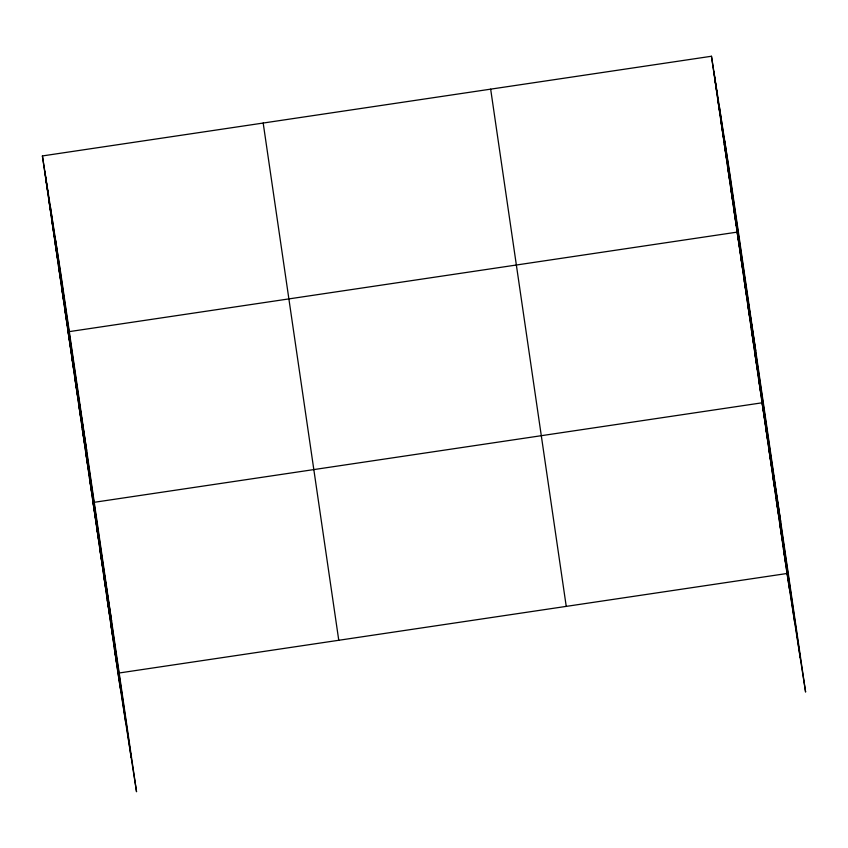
<?xml version="1.0" encoding="UTF-8"?>
<svg xmlns="http://www.w3.org/2000/svg" width="848" height="848" viewBox="0 0 848 848"><rect width="100%" height="100%" fill="white"/><g stroke="black" fill="none" stroke-linecap="round" stroke-linejoin="round"><path stroke-width="1.27" d="M42.4 155.937L60.971 274.508L136.539 791.746L117.978 673.174L42.4 155.937L711.461 56.254L730.022 174.826L805.6 692.063L787.029 573.492L711.461 56.254M119.229 672.983L787.029 573.492M714.673 78.239L717.069 93.587M717.885 100.223L720.281 115.572M721.097 122.207L723.492 137.546M724.309 144.192L726.704 159.53M727.52 166.166L729.916 181.514M730.732 188.15L733.128 203.499M733.944 210.134L736.34 225.483M755.716 350.69L737.156 232.119L68.094 331.801L86.666 450.373M740.717 256.499L743.113 271.848M744.279 280.879L746.685 296.228M747.841 305.269L750.247 320.608M751.402 329.649L753.808 344.998M754.964 354.04L757.37 369.378M758.525 378.42L760.932 393.769M780.658 521.372L762.098 402.8L93.036 502.482L111.607 621.054M765.659 427.191L768.055 442.529M769.221 451.571L771.616 466.919M772.782 475.951L775.189 491.299M776.344 500.341L778.75 515.679M779.906 524.721L782.312 540.07M783.467 549.101L785.873 564.45M45.612 177.921L48.018 193.27M48.824 199.905L51.23 215.254M52.035 221.89L54.442 237.228M55.247 243.874L57.653 259.212M58.459 265.848L60.865 281.197M61.671 287.832L64.077 303.181M64.883 309.817L67.289 325.166M71.656 356.181L74.062 371.53M75.218 380.561L77.624 395.91M78.779 404.952L81.185 420.29M82.351 429.332L84.747 444.681M85.913 453.722L88.309 469.061M89.475 478.102L91.881 493.451M96.598 526.873L99.004 542.211M100.159 551.253L102.566 566.602M103.721 575.633L106.127 590.982M107.283 600.024L109.689 615.362M110.855 624.404L113.25 639.752M114.416 648.784L116.812 664.132M724.69 140.768L800.268 657.995M719.199 105.671L794.767 622.898M713.857 71.603L789.435 588.83M490.663 89.157L566.241 606.384M263.187 123.045L338.765 640.272M55.629 240.45L131.207 757.677M50.138 205.354L125.716 722.581M44.806 171.285L120.374 688.512"/></g></svg>
